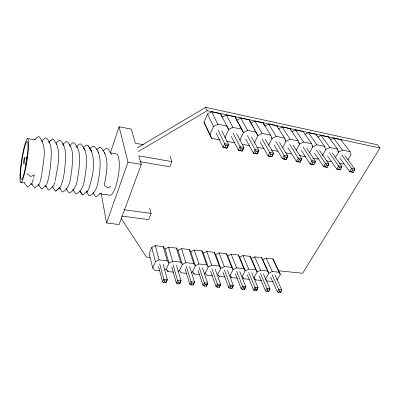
<?xml version="1.0" encoding="UTF-8"?>
<svg xmlns="http://www.w3.org/2000/svg" width="400" height="400" viewBox="0 0 400 400"><rect width="100%" height="100%" fill="white"/><g stroke="black" fill="none" stroke-linecap="round" stroke-linejoin="round"><path stroke-width="0.6" d="M210.65 271.295L216.025 286.6L217.31 287.195L219.27 287.365L220.61 284.345L215.11 269.085M197.975 270.055L203.05 285.47L204.325 286.07L206.32 286.245L207.67 283.195L202.465 267.825M41.66 175.28C42.67 162.765 48.295 147.255 39.065 136.645L38.22 136.76L34.575 139.68M185.06 268.795L189.825 284.32L191.08 284.92L193.115 285.1L194.475 282.02L189.58 266.54M33.67 177.66L34.26 174.74L30.675 176.61L26.89 173.635M41.56 175.835L40.335 181.125M55.285 180.855C57.055 167.62 63.045 150.395 53.19 139.12L52.26 139.215L48.685 142.115L51.235 140.07M33.38 178.86L32.065 183.09M339.84 158.09L349.63 171.535L353.27 172.31L354.435 170.385L354.785 168.955L344.845 155.57M327.44 155.835L336.75 169.07L340.425 169.855L341.955 166.46L332.12 152.785M171.805 267.19L176.34 283.145L177.58 283.75L179.655 283.93L181.025 280.82L176.45 265.235M314.575 153.26L323.6 166.555L327.31 167.345L328.85 163.915L319.665 150.69M54.95 182.035L53.37 186.16M270.66 277.155L277.36 291.945L278.705 292.52L280.485 292.675L281.785 289.795L274.965 275.05M301.29 150.395L310.165 163.985L313.905 164.78L315.455 161.315L306.575 148.03M259.085 276.025L265.545 290.915L266.875 291.495L268.695 291.655L270 288.745L263.42 273.9M287.885 147.71L296.435 161.36L300.21 162.165L301.775 158.655L293.055 145.075M39.755 182.935L40.19 181.58M247.305 274.875L253.51 289.865L254.83 290.45L256.68 290.61L257.995 287.675L251.67 272.73M110.455 152.75L119.045 126.74L131.34 129.095L135.31 143.225L143.205 144.665M235.31 273.7L241.245 288.8L242.555 289.385L244.445 289.55L245.765 286.585L239.705 271.535M274.19 144.965L282.4 158.675L286.21 159.485L287.785 155.94L279.405 142.305M46.895 183.97C49.615 175.755 50.485 167.05 51.11 158.46C51.39 151.375 52.01 143.115 46.16 137.885L45.27 137.995L41.665 140.9M223.09 272.51L228.755 287.71L230.055 288.3L231.975 288.47L233.305 285.475L227.52 270.325M139.98 161.71L169.8 166.78L171.87 161.61L138.865 155.865L141.26 164.39L119.125 224.535L106.565 222.975L128.015 162.16L119.045 126.74M260.06 141.915L268.055 155.93L271.895 156.75L273.485 153.165L265.31 139.22M158.55 266.475L162.585 281.945L163.815 282.555L165.93 282.74L167.31 279.6L163.145 264.175M219.27 287.365L220.61 284.345L217.345 284.055L211.92 268.77M245.77 139.05L253.385 153.125L257.26 153.95L258.865 150.325L251.365 136.86M206.32 286.245L207.67 283.195L204.345 282.895L199.215 267.5M193.115 285.1L194.475 282.02L191.085 281.715L186.27 266.21M231.31 136.41L238.38 150.255L242.285 151.09L243.905 147.42L236.66 133.65M149.735 208.275L151.14 213.405L148.66 219.595L121.58 216.07M179.655 283.93L181.025 280.82L177.57 280.51L173.08 264.895M164.7 270.065L166.24 269.295L169 263.105L165.025 248.95L163.285 246.59L155.315 245.695L151.765 247.48L149.17 253.69L152.74 267.995L154.57 270.32L159.545 270.79M220.08 139.97L211.675 138.315L204.01 122.295L207.495 113.95L211.655 111.775L220.525 113.69L228.63 129.54L224.89 137.91M216.1 132.865L223.025 147.32L226.97 148.16L228.6 144.445L221.765 130.625M165.93 282.74L167.31 279.6L163.78 279.285L159.705 263.835M152.74 267.995L155.43 261.735L151.765 247.48M209.845 134.925L213.49 126.43L217.78 124.205L226.88 126.095L228.63 129.54L232.88 127.34L241.78 129.19L243.435 132.58L239.865 140.285M39.235 184.125L39.58 183.33M162.585 281.945L163.78 279.285L164.535 280.96L163.815 282.555M224.605 147.705L225.59 145.525L217.925 129.845M226.96 148.07L228.6 144.445L224.66 143.68L223.025 147.32L226.97 148.16M177.95 271.335L179.475 270.575L182.315 264.45L185.91 262.66L193.76 263.465L195.38 265.77L192.47 271.825L190.955 272.575M176.34 283.145L177.57 280.51L178.32 282.17L177.58 283.75M88.37 189.985C92.795 176.77 97.885 156.505 87.385 145.11L86.25 145.165L83.2 147.495M239.975 150.645L240.985 148.495L232.905 132.89M242.22 150.99L243.905 147.42L240.05 146.67L238.38 150.255L242.285 151.09M46.335 185.145L46.71 184.365M254.265 143.15L257.915 135.555L262.095 133.405L270.61 135.175L272.08 138.465L268.625 145.42M189.825 284.32L191.085 281.715L191.84 283.36L191.08 284.92M255 153.52L256.03 151.4L247.4 135.575M204.215 273.55L205.22 273.055L208.195 267.065L211.735 265.305L219.3 266.08L220.775 268.335L217.735 274.26L219.205 276.45L224.725 276.975M203.05 285.47L204.345 282.895L205.1 284.525L204.325 286.07M269.685 156.325L270.74 154.235L262.035 139.025M282.695 147.645L285.945 141.31L290.055 139.215L298.21 140.905L299.515 144.1L296.21 150.345M217.31 287.195L218.105 285.67L217.345 284.055L216.025 286.6L217.11 286.695M284.045 159.075L285.12 157.01L275.89 141.59M286.25 158.875L287.785 155.94L284.185 155.24L282.4 158.675L286.21 159.485M228.755 287.71L230.105 285.19L224.39 270.01M230.055 288.3L230.865 286.79L230.105 285.19L233.305 285.475L232.22 287.485M298.095 161.76L299.185 159.725L289.615 144.38M300.47 161.065L301.775 158.655L298.25 157.97L296.435 161.36L300.21 162.165M309.44 152.99L312.8 146.825L316.84 144.775L324.66 146.4L325.805 149.5L322.46 155.475M60.345 187.165C64.14 178.98 64.655 169.66 65.425 160.785C65.74 153.695 65.95 145.48 60.155 140.34L59.18 140.43L56.2 142.82M241.245 288.8L242.625 286.305L236.63 271.23M242.555 289.385L243.385 287.89L242.625 286.305L245.765 286.585L244.66 288.575M311.835 164.385L312.945 162.38L303.05 147.11M314.93 162.265L315.455 161.315L312.01 160.645L310.165 163.985L313.03 164.535M254.83 290.45L255.675 288.97L248.65 272.43M325.285 166.96L326.41 164.98L316.365 150.02M327.775 165.79L328.85 163.915L325.475 163.26L323.6 166.555L327.31 167.345M335.46 157.475L338.55 152.115L342.525 150.11L350.025 151.665L351.03 154.68L347.905 159.97M265.545 290.915L266.97 288.475L260.455 273.605M266.875 291.495L267.735 290.03L266.97 288.475L270 288.745L269.425 289.72M338.445 169.475L339.59 167.525L329.255 152.635M341.41 167.385L341.955 166.46L338.65 165.82L336.75 169.07L340.425 169.855M277.015 279.97L280.335 274.35L272.875 258.9L266.105 258.14L262.775 259.785L261.555 257.63L254.665 256.855L251.305 258.51L250.03 256.335L243.015 255.545L239.635 257.22L238.3 255.015L231.16 254.215L227.76 255.905L226.36 253.675L219.09 252.86L215.665 254.565L214.2 252.31L206.8 251.48L203.35 253.2L201.82 250.92L194.285 250.07L190.81 251.81L195.38 265.77L198.945 263.995L206.65 264.785L208.195 267.065L203.35 253.2M277.36 291.945L278.81 289.53L272.05 274.76M278.705 292.52L279.575 291.075L278.81 289.53L281.785 289.795M351.33 171.94L352.49 170.01L351.555 168.325L341.68 154.93M354.145 170.02L354.785 168.955L351.555 168.325L349.63 171.535L353.27 172.31M137.27 147.955L205.655 107.325L377.335 144.79L380 147.975L302.635 273.245L278.46 270.74M79.925 190.925L82.315 194.695L83.05 194.91L88.11 190.355M100.855 193.005L96.31 196.78L95.495 196.555L93.26 193.09M102.825 150.89L105.92 148.61L107.17 148.575L108.305 149.285L111.635 154.77M55.795 191.065L59.78 187.675L55.795 191.065L55.23 190.87L52.42 186.545L52.85 186.68L48.82 190.08L48.305 189.89L45.78 186.025M96.34 149.77L99.42 147.475L100.635 147.43C110.45 157.235 106.545 173.05 104.255 185.225L108.055 188.08L110.905 186.22M89.8 148.635L92.865 146.325L94.04 146.275C101.715 153.13 100.27 164.625 99.46 173.875C98.055 181.695 97.68 191.6 89.71 195.85L88.935 195.63L86.405 191.645M45.85 185.67L41.785 189.085L41.315 188.905L38.44 184.535M38.79 184.655L34.685 188.085L31.675 184.005M31.66 183.63L27.515 187.07L24.2 182.485M76.08 146.725L79.575 144L80.67 143.935C88.34 151.015 86.49 162.39 85.785 171.725C84.305 179.56 84.335 189.605 76.33 193.96L75.635 193.75L73.22 189.965M69.355 145.56L72.84 142.82L73.895 142.745C81.515 149.87 79.53 161.305 78.855 170.635C77.33 178.475 77.57 188.595 69.545 193.005L68.895 192.8L66.145 188.52M62.57 144.39L66.04 141.63L67.055 141.545C74.675 148.74 72.47 160.195 71.855 169.54C70.29 177.385 70.74 187.575 62.7 192.04L62.095 191.84L59.625 188.015M86.89 191.57L87.595 191.095M138.29 151.57L207.265 110.66L380 147.975M241.78 129.19L235.055 116.83L226.375 114.955L222.25 117.1L220.525 113.69M255.755 131.795L257.915 135.555L249.275 119.9L240.78 118.065L236.69 120.185L238.45 123.42M270.61 135.175L263.195 122.905L254.88 121.11L250.825 123.205L249.275 119.9M256.355 132.215L247.65 130.405L243.435 132.58L239.035 124.495M264.66 126.16L268.68 124.09L276.825 125.845L284.56 138.07L285.945 141.31M278.205 129.055L282.195 127.005L290.17 128.73L298.21 140.905M284.56 138.07L276.225 136.34L272.08 138.465L271.435 137.395M291.97 131.635L295.43 129.865L303.24 131.55L311.575 143.68L312.8 146.825L312.105 145.815M304.96 134.415L308.395 132.665L316.05 134.315L324.66 146.4M311.575 143.68L303.59 142.025L299.515 144.1L298.51 142.575M317.76 137.105L321.1 135.405L328.6 137.025L337.475 149.06L338.55 152.115L337.81 151.11M330.24 139.775L333.55 138.095L340.9 139.68L350.025 151.665M305.6 156.055L304.6 156.56L299.115 155.485M325.805 149.5L329.815 147.47L337.475 149.06M318.57 158.605L317.575 159.105L312.805 158.17M331.275 161.11L330.29 161.605L326.2 160.8M165.025 248.95L168.545 247.18L176.37 248.06L178.035 250.395L182.315 264.45L180.625 262.115L176.37 248.06M343.865 163.49L342.75 164.05L339.315 163.375M155.43 261.735L159.075 259.905L167.235 260.745L169 263.105L172.62 261.295L180.625 262.115M178.035 250.395L181.535 248.64L189.215 249.5L190.81 251.81M237.45 278.18L231.425 277.61L230.025 275.445L233.125 269.58L231.715 267.355L224.29 266.595L220.775 268.335L215.665 254.565M249.345 279.31L243.43 278.75L242.09 276.605L245.25 270.805L243.905 268.605L236.615 267.86L233.125 269.58L227.76 255.905M261.61 280.475L255.215 279.865L253.94 277.75L257.155 272.01L255.87 269.835L248.715 269.1L245.25 270.805L239.635 257.22M273.08 281.56L266.8 280.965L265.58 278.87L268.85 273.19L267.625 271.04L260.6 270.315L257.155 272.01L251.305 258.51M280.335 274.35L279.17 272.22L272.265 271.515L268.85 273.19L262.775 259.785M254.74 289.975L253.51 289.865L254.91 287.4L257.995 287.675L256.585 290.135L256.68 290.61M164.535 280.96L166.655 281.145M178.32 282.17L180.4 282.355M191.84 283.36L193.88 283.54M205.1 284.525L207.1 284.7M218.105 285.67L220.065 285.84M230.865 286.79L232.79 286.96M243.385 287.89L245.275 288.055M255.675 288.97L257.525 289.135M267.735 290.03L269.555 290.19M279.575 291.075L281.36 291.23M166.24 269.295L167.99 271.595L173.48 272.115M186.54 273.355L181.155 272.84L179.475 270.575M192.47 271.825L194.075 274.065L199.95 274.625M212.52 275.815L206.755 275.27L205.22 273.055M150.13 257.435L146.41 257.05L121.22 218.46M123.905 209.735L151.14 213.405M20.73 182.415L24.425 182.945M30.585 183.83L32.43 184.095M37.975 184.89L39.21 185.07M44.75 185.865L46.6 186.13M58.92 187.895L60.765 188.16M72.47 189.84L73.705 190.02M86.025 191.785L87.255 191.965M92.8 192.76L94.03 192.935M99.575 193.73L109.43 195.145A20.94 5.43 -81.1 0 0 114.16 190.61L115.75 186.57A20.94 5.43 -81.1 0 0 119.12 160.755L118.525 157.17A20.94 5.43 -81.1 0 0 116.275 153.875L110.12 152.815M128.015 162.16L141.26 164.39M27.69 138.58L35.685 139.965M256.605 153.74L253.385 153.125L255.095 149.59L258.865 150.325L257.26 153.95M271.12 156.515L268.055 155.93L269.805 152.445L273.485 153.165L271.895 156.75M225.59 145.525L227.955 145.98M240.985 148.495L243.3 148.94M256.03 151.4L258.295 151.835M270.74 154.235L272.95 154.665M285.12 157.01L287.285 157.43M299.185 159.725L301.305 160.135M312.945 162.38L315.02 162.78M326.41 164.98L328.44 165.37M339.59 167.525L341.575 167.905M352.49 170.01L354.435 170.385M226.625 141.25L234.85 142.865M242.395 144.35L249.87 145.815M256.76 147.17L263.99 148.59M271.325 150.03L277.815 151.3M285.57 152.825L291.345 153.96M313.605 164.645L313.905 164.78M90.065 149.495L90.97 150.115L91.755 151.36L88.405 145.805M83.385 148.345L84.255 148.955L85.005 150.2M76.64 147.18L77.475 147.79M69.83 146.005L70.635 146.61M62.965 144.82L63.73 145.42M56.03 143.625L56.765 144.22M49.035 142.415L49.73 143.01M41.975 141.195L42.635 141.785M333.55 138.095L342.525 150.11M321.1 135.405L329.815 147.47M308.395 132.665L316.84 144.775M104.505 152.81L105.065 153.64M295.43 129.865L303.59 142.025M97.9 151.675L98.44 152.505M282.195 127.005L290.055 139.215M284.975 139.78L285.62 140.8M80.105 191.185L82.315 194.695M268.68 124.09L276.225 136.34M254.88 121.11L262.095 133.405M251.44 124.28L252.365 125.89M252.98 126.965L253.6 128.04M254.215 129.11L254.83 130.185M240.78 118.065L247.65 130.405M204.01 122.295L211.675 138.315M226.375 114.955L232.88 127.34M211.655 111.775L217.78 124.205M235.055 116.83L236.42 119.625M205.655 107.325L207.265 110.66M207.495 113.95L213.49 126.43M272.875 258.9L279.17 272.22M266.105 258.14L272.265 271.515M261.555 257.63L267.625 271.04M263.195 122.905L264.415 125.62M254.665 256.855L260.6 270.315M276.825 125.845L277.285 126.915M250.03 256.335L255.87 269.835M254.26 277.61L255.215 279.865M243.015 255.545L248.715 269.1M290.17 128.73L290.82 130.31M238.3 255.015L243.905 268.605M242.97 277.615L243.43 278.75M231.16 254.215L236.615 267.86M226.36 253.675L231.715 267.355M230.985 276.465L231.425 277.61M219.09 252.86L224.29 266.595M316.05 134.315L316.435 135.34M214.2 252.31L219.3 266.08M218.785 275.3L219.205 276.45M328.6 137.025L328.96 138.035M206.8 251.48L211.735 265.305M170.04 156.385L171.87 161.61M201.82 250.92L206.65 264.785M340.9 139.68L341.24 140.675M280.33 292.205L280.485 292.675M194.285 250.07L198.945 263.995M189.215 249.5L193.76 263.465M193.7 272.9L194.075 274.065M181.535 248.64L185.91 262.66M168.545 247.18L172.62 261.295M163.285 246.59L167.235 260.745M167.665 270.41L167.99 271.595M268.565 291.18L268.695 291.655M155.315 245.695L159.075 259.905M101.265 193.775L106.565 222.975M244.385 289.07L244.445 289.55M231.95 287.99L231.975 288.47M26.24 157.3A3.92 0.485 -81.2 0 1 26.425 160.65A3.92 0.485 -81.2 0 1 25.19 164.435M20.055 174.815L20 178.575A22.22 2.69 -81.2 0 0 23.515 177.275L24.67 172.9A22.22 2.69 -81.2 0 0 28.565 145.515L28.565 141.815A22.22 2.69 -81.2 0 0 24.86 144.545L23.76 148.86A22.22 2.69 -81.2 0 0 20.055 174.815M25.295 168.05L24.305 172.41A19.21 2.325 -81.2 0 1 20.675 177.86L20.55 175.3A19.21 2.325 -81.2 0 1 23.915 149.99A19.21 2.325 -81.2 0 1 27.93 143.855A19.21 2.325 -81.2 0 1 25.295 168.05M24.25 162.31A3.14 0.38 -81.2 0 0 24.705 157.445A3.14 0.38 -81.2 0 0 23.655 161.855A3.14 0.38 -81.2 0 0 24.25 162.31"/></g></svg>
